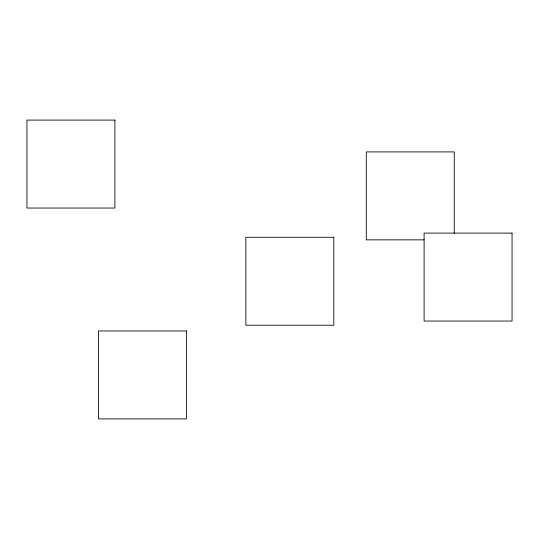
<?xml version="1.0" encoding="UTF-8"?>
<svg xmlns="http://www.w3.org/2000/svg" width="539" height="539" viewBox="0 0 539 539"><rect width="100%" height="100%" fill="white"/><g stroke="black" fill="none" stroke-linecap="round" stroke-linejoin="round"><path stroke-width="0.81" d="M424.085 239.855L366.291 239.855L366.291 151.91L454.236 151.91L454.236 233.151M114.895 120.089L26.95 120.089L26.95 208.034L114.895 208.034L114.895 120.089M512.05 233.097L424.105 233.097L424.105 321.042L512.05 321.042L512.05 233.097M333.803 237.281L245.858 237.281L245.858 325.226L333.803 325.226L333.803 237.281M186.386 330.966L98.442 330.966L98.442 418.911L186.386 418.911L186.386 330.966"/></g></svg>
